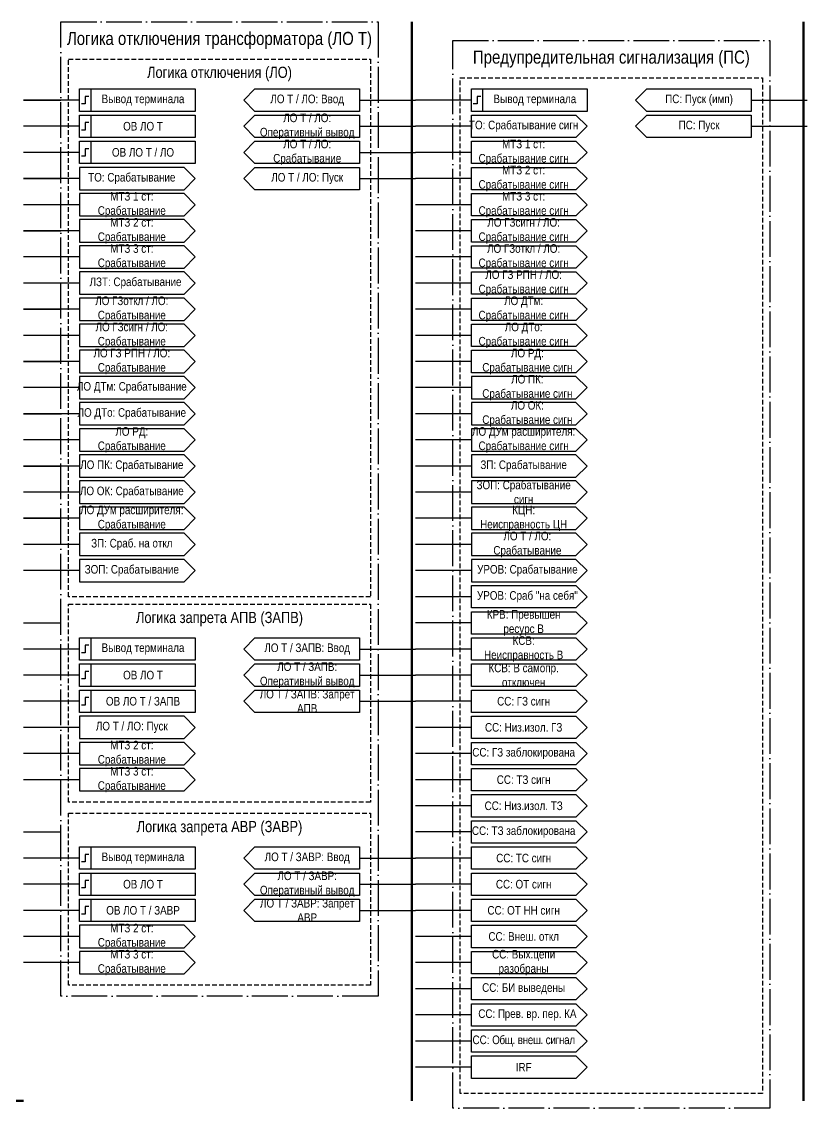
# Model space of a CAD drawing. Header units: millimetres. Extents: x -981 to 1720, y -66 to 612.
# Drawn here: x -678.5 to -468, y -21 to 270 of the extents above; entities that cross this region are included whole.
import ezdxf

# ---------------------------------------------------------------- set-up
doc = ezdxf.new("R2010")
doc.units = ezdxf.units.MM
doc.linetypes.add('ACAD_ISO04W100', pattern=[30, 24, -3, 0, -3])
doc.linetypes.add('штриховая2', pattern=[0.375, 0.25, -0.125])
doc.layers.add('TEXT', color=7, linetype='Continuous', lineweight=25)
doc.layers.add('Основная', color=7, linetype='Continuous')
doc.styles.add('2.5_Gost_RD', font='ARIALN.TTF', dxfattribs={"height": 2.5})
doc.styles.add('3.5_Gost_RD', font='ARIALN.TTF', dxfattribs={"height": 3.5})

msp = doc.modelspace()

# ---------------------------------------------------------------- linework, layer by layer
at = {"lineweight": 100, "ltscale": 100}
for p, q in [((-574, 270), (-574, -19)), ((-469, 270), (-469, -19)), ((-929, -19), (-678, -19))]:
    msp.add_line(p, q, dxfattribs=at)
at = {"ltscale": 100}
for p, q in [((-663, 249), (-678, 249)), ((-678, 249), (-668, 249)), ((-588, 249), (-573, 249)), ((-558, 249), (-573, 249)), ((-483, 249), (-468, 249)), ((-663, 242), (-678, 242)), ((-588, 242), (-573, 242)), ((-558, 242), (-573, 242)), ((-483, 242), (-468, 242)), ((-663, 235), (-678, 235)), ((-588, 235), (-573, 235)), ((-558, 235), (-573, 235)), ((-663, 228), (-678, 228)), ((-678, 228), (-668, 228)), ((-588, 228), (-573, 228)), ((-558, 228), (-573, 228)), ((-663, 221), (-678, 221)), ((-558, 221), (-573, 221)), ((-663, 214), (-678, 214)), ((-678, 214), (-668, 214)), ((-558, 214), (-573, 214)), ((-663, 207), (-678, 207)), ((-558, 207), (-573, 207)), ((-663, 200), (-678, 200)), ((-558, 200), (-573, 200)), ((-663, 193), (-678, 193)), ((-678, 193), (-668, 193)), ((-558, 193), (-573, 193)), ((-663, 186), (-678, 186)), ((-558, 186), (-573, 186)), ((-663, 179), (-678, 179)), ((-678, 179), (-668, 179)), ((-558, 179), (-573, 179)), ((-663, 172), (-678, 172)), ((-558, 172), (-573, 172)), ((-663, 165), (-678, 165)), ((-678, 165), (-668, 165)), ((-558, 165), (-573, 165)), ((-663, 158), (-678, 158)), ((-558, 158), (-573, 158)), ((-663, 151), (-678, 151)), ((-678, 151), (-668, 151)), ((-558, 151), (-573, 151)), ((-663, 144), (-678, 144)), ((-558, 144), (-573, 144)), ((-663, 137), (-678, 137)), ((-678, 137), (-668, 137)), ((-558, 137), (-573, 137)), ((-663, 130), (-678, 130)), ((-558, 130), (-573, 130)), ((-663, 123), (-678, 123)), ((-558, 123), (-573, 123)), ((-558, 116), (-573, 116)), ((-678, 109), (-668, 109)), ((-558, 109), (-573, 109)), ((-663, 102), (-678, 102)), ((-588, 102), (-573, 102)), ((-558, 102), (-573, 102)), ((-663, 95), (-678, 95)), ((-588, 95), (-573, 95)), ((-558, 95), (-573, 95)), ((-616, 91), (-619, 88)), ((-663, 88), (-678, 88)), ((-619, 88), (-616, 85)), ((-588, 88), (-573, 88)), ((-558, 88), (-573, 88)), ((-663, 81), (-678, 81)), ((-558, 81), (-573, 81)), ((-663, 74), (-678, 74)), ((-558, 74), (-573, 74)), ((-663, 67), (-678, 67)), ((-558, 67), (-573, 67)), ((-558, 60), (-573, 60)), ((-678, 53), (-668, 53)), ((-558, 53), (-573, 53)), ((-663, 46), (-678, 46)), ((-588, 46), (-573, 46)), ((-558, 46), (-573, 46)), ((-663, 39), (-678, 39)), ((-588, 39), (-573, 39)), ((-558, 39), (-573, 39)), ((-616, 35), (-619, 32)), ((-663, 32), (-678, 32)), ((-619, 32), (-616, 29)), ((-588, 32), (-573, 32)), ((-558, 32), (-573, 32)), ((-663, 25), (-678, 25)), ((-558, 25), (-573, 25)), ((-663, 18), (-678, 18)), ((-558, 18), (-573, 18)), ((-558, 11), (-573, 11)), ((-558, 4), (-573, 4)), ((-558, -3), (-573, -3)), ((-558, -10), (-573, -10))]:
    msp.add_line(p, q, dxfattribs=at)
at = {"color": 251, "linetype": 'ACAD_ISO04W100', "lineweight": 30, "ltscale": 0.4, "true_color": 0x58595b}
for points in [[(-668, 270), (-583, 270), (-583, 9), (-668, 9)], [(-563, 265), (-478, 265), (-478, -21), (-563, -21)]]:
    msp.add_lwpolyline(points, close=True, dxfattribs=at)
at = {"linetype": 'штриховая2', "ltscale": 5}
for points in [[(-666, 260), (-585, 260), (-585, 116), (-666, 116)], [(-561, 255), (-480, 255), (-480, -17), (-561, -17)], [(-666, 114), (-585, 114), (-585, 61), (-666, 61)], [(-666, 58), (-585, 58), (-585, 12), (-666, 12)]]:
    msp.add_lwpolyline(points, close=True, dxfattribs=at)
at = {"ltscale": 100}
for points in [[(-663, 252), (-660, 252), (-660, 246), (-663, 246)], [(-663, 252), (-632, 252), (-632, 246), (-663, 246)], [(-558, 252), (-555, 252), (-555, 246), (-558, 246)], [(-558, 252), (-527, 252), (-527, 246), (-558, 246)], [(-663, 245), (-660, 245), (-660, 239), (-663, 239)], [(-663, 245), (-632, 245), (-632, 239), (-663, 239)], [(-663, 238), (-660, 238), (-660, 232), (-663, 232)], [(-663, 238), (-632, 238), (-632, 232), (-663, 232)], [(-663, 105), (-660, 105), (-660, 99), (-663, 99)], [(-663, 105), (-632, 105), (-632, 99), (-663, 99)], [(-663, 98), (-660, 98), (-660, 92), (-663, 92)], [(-663, 98), (-632, 98), (-632, 92), (-663, 92)], [(-663, 91), (-660, 91), (-660, 85), (-663, 85)], [(-663, 91), (-632, 91), (-632, 85), (-663, 85)], [(-663, 49), (-660, 49), (-660, 43), (-663, 43)], [(-663, 49), (-632, 49), (-632, 43), (-663, 43)], [(-663, 42), (-660, 42), (-660, 36), (-663, 36)], [(-663, 42), (-632, 42), (-632, 36), (-663, 36)], [(-663, 35), (-660, 35), (-660, 29), (-663, 29)], [(-663, 35), (-632, 35), (-632, 29), (-663, 29)]]:
    msp.add_lwpolyline(points, close=True, dxfattribs=at)
for points in [[(-619, 249), (-616, 252), (-588, 252), (-588, 246), (-616, 246), (-619, 249)], [(-514, 249), (-511, 252), (-483, 252), (-483, 246), (-511, 246), (-514, 249)], [(-619, 242), (-616, 245), (-588, 245), (-588, 239), (-616, 239), (-619, 242)], [(-558, 245), (-530, 245), (-527, 242), (-530, 239), (-558, 239), (-558, 245)], [(-514, 242), (-511, 245), (-483, 245), (-483, 239), (-511, 239), (-514, 242)], [(-558, 238), (-530, 238), (-527, 235), (-530, 232), (-558, 232), (-558, 238)], [(-632, 228), (-635, 231), (-663, 231), (-663, 225), (-635, 225), (-632, 228)], [(-558, 231), (-530, 231), (-527, 228), (-530, 225), (-558, 225), (-558, 231)], [(-632, 221), (-635, 224), (-663, 224), (-663, 218), (-635, 218), (-632, 221)], [(-558, 224), (-530, 224), (-527, 221), (-530, 218), (-558, 218), (-558, 224)], [(-632, 214), (-635, 217), (-663, 217), (-663, 211), (-635, 211), (-632, 214)], [(-558, 217), (-530, 217), (-527, 214), (-530, 211), (-558, 211), (-558, 217)], [(-632, 207), (-635, 210), (-663, 210), (-663, 204), (-635, 204), (-632, 207)], [(-558, 210), (-530, 210), (-527, 207), (-530, 204), (-558, 204), (-558, 210)], [(-632, 200), (-635, 203), (-663, 203), (-663, 197), (-635, 197), (-632, 200)], [(-558, 203), (-530, 203), (-527, 200), (-530, 197), (-558, 197), (-558, 203)], [(-632, 193), (-635, 196), (-663, 196), (-663, 190), (-635, 190), (-632, 193)], [(-558, 196), (-530, 196), (-527, 193), (-530, 190), (-558, 190), (-558, 196)], [(-632, 186), (-635, 189), (-663, 189), (-663, 183), (-635, 183), (-632, 186)], [(-558, 189), (-530, 189), (-527, 186), (-530, 183), (-558, 183), (-558, 189)], [(-632, 179), (-635, 182), (-663, 182), (-663, 176), (-635, 176), (-632, 179)], [(-558, 182), (-530, 182), (-527, 179), (-530, 176), (-558, 176), (-558, 182)], [(-632, 172), (-635, 175), (-663, 175), (-663, 169), (-635, 169), (-632, 172)], [(-527, 172), (-530, 175), (-558, 175), (-558, 169), (-530, 169), (-527, 172)], [(-632, 165), (-635, 168), (-663, 168), (-663, 162), (-635, 162), (-632, 165)], [(-527, 165), (-530, 168), (-558, 168), (-558, 162), (-530, 162), (-527, 165)], [(-632, 158), (-635, 161), (-663, 161), (-663, 155), (-635, 155), (-632, 158)], [(-527, 158), (-530, 161), (-558, 161), (-558, 155), (-530, 155), (-527, 158)], [(-632, 151), (-635, 154), (-663, 154), (-663, 148), (-635, 148), (-632, 151)], [(-527, 151), (-530, 154), (-558, 154), (-558, 148), (-530, 148), (-527, 151)], [(-632, 144), (-635, 147), (-663, 147), (-663, 141), (-635, 141), (-632, 144)], [(-527, 144), (-530, 147), (-558, 147), (-558, 141), (-530, 141), (-527, 144)], [(-632, 137), (-635, 140), (-663, 140), (-663, 134), (-635, 134), (-632, 137)], [(-527, 137), (-530, 140), (-558, 140), (-558, 134), (-530, 134), (-527, 137)], [(-632, 130), (-635, 133), (-663, 133), (-663, 127), (-635, 127), (-632, 130)], [(-527, 130), (-530, 133), (-558, 133), (-558, 127), (-530, 127), (-527, 130)], [(-632, 123), (-635, 126), (-663, 126), (-663, 120), (-635, 120), (-632, 123)], [(-527, 123), (-530, 126), (-558, 126), (-558, 120), (-530, 120), (-527, 123)], [(-558, 119), (-530, 119), (-527, 116), (-530, 113), (-558, 113), (-558, 119)], [(-558, 112), (-530, 112), (-527, 109), (-530, 106), (-558, 106), (-558, 112)], [(-619, 102), (-616, 105), (-588, 105), (-588, 99), (-616, 99), (-619, 102)], [(-558, 105), (-530, 105), (-527, 102), (-530, 99), (-558, 99), (-558, 105)], [(-619, 95), (-616, 98), (-588, 98), (-588, 92), (-616, 92), (-619, 95)], [(-558, 98), (-530, 98), (-527, 95), (-530, 92), (-558, 92), (-558, 98)], [(-619, 88), (-616, 91), (-588, 91), (-588, 85), (-616, 85), (-619, 88)], [(-558, 91), (-530, 91), (-527, 88), (-530, 85), (-558, 85), (-558, 91)], [(-632, 81), (-635, 84), (-663, 84), (-663, 78), (-635, 78), (-632, 81)], [(-558, 84), (-530, 84), (-527, 81), (-530, 78), (-558, 78), (-558, 84)], [(-632, 74), (-635, 77), (-663, 77), (-663, 71), (-635, 71), (-632, 74)], [(-558, 77), (-530, 77), (-527, 74), (-530, 71), (-558, 71), (-558, 77)], [(-632, 67), (-635, 70), (-663, 70), (-663, 64), (-635, 64), (-632, 67)], [(-558, 70), (-530, 70), (-527, 67), (-530, 64), (-558, 64), (-558, 70)], [(-558, 63), (-530, 63), (-527, 60), (-530, 57), (-558, 57), (-558, 63)], [(-558, 56), (-530, 56), (-527, 53), (-530, 50), (-558, 50), (-558, 56)], [(-619, 46), (-616, 49), (-588, 49), (-588, 43), (-616, 43), (-619, 46)], [(-558, 49), (-530, 49), (-527, 46), (-530, 43), (-558, 43), (-558, 49)], [(-619, 39), (-616, 42), (-588, 42), (-588, 36), (-616, 36), (-619, 39)], [(-558, 42), (-530, 42), (-527, 39), (-530, 36), (-558, 36), (-558, 42)], [(-619, 32), (-616, 35), (-588, 35), (-588, 29), (-616, 29), (-619, 32)], [(-558, 35), (-530, 35), (-527, 32), (-530, 29), (-558, 29), (-558, 35)], [(-632, 25), (-635, 28), (-663, 28), (-663, 22), (-635, 22), (-632, 25)], [(-558, 28), (-530, 28), (-527, 25), (-530, 22), (-558, 22), (-558, 28)], [(-632, 18), (-635, 21), (-663, 21), (-663, 15), (-635, 15), (-632, 18)], [(-558, 21), (-530, 21), (-527, 18), (-530, 15), (-558, 15), (-558, 21)], [(-558, 14), (-530, 14), (-527, 11), (-530, 8), (-558, 8), (-558, 14)], [(-558, 7), (-530, 7), (-527, 4), (-530, 1), (-558, 1), (-558, 7)], [(-558, 0), (-530, 0), (-527, -3), (-530, -6), (-558, -6), (-558, 0)], [(-558, -7), (-530, -7), (-527, -10), (-530, -13), (-558, -13), (-558, -7)]]:
    msp.add_lwpolyline(points, dxfattribs=at)
at = {"lineweight": 30, "ltscale": 100}
for points in [[(-660.5, 250), (-661.5, 250), (-661.5, 248), (-662.5, 248)], [(-555.5, 250), (-556.5, 250), (-556.5, 248), (-557.5, 248)], [(-660.5, 243), (-661.5, 243), (-661.5, 241), (-662.5, 241)], [(-660.5, 236), (-661.5, 236), (-661.5, 234), (-662.5, 234)], [(-660.5, 103), (-661.5, 103), (-661.5, 101), (-662.5, 101)], [(-660.5, 96), (-661.5, 96), (-661.5, 94), (-662.5, 94)], [(-660.5, 89), (-661.5, 89), (-661.5, 87), (-662.5, 87)], [(-660.5, 47), (-661.5, 47), (-661.5, 45), (-662.5, 45)], [(-660.5, 40), (-661.5, 40), (-661.5, 38), (-662.5, 38)], [(-660.5, 33), (-661.5, 33), (-661.5, 31), (-662.5, 31)]]:
    msp.add_lwpolyline(points, dxfattribs=at)
at = {"layer": 'Основная', "ltscale": 100}
for points in [[(-588, 238), (-588, 232), (-616, 232), (-619, 235), (-616, 238)], [(-588, 231), (-588, 225), (-616, 225), (-619, 228), (-616, 231)]]:
    msp.add_lwpolyline(points, close=True, dxfattribs=at)

# ---------------------------------------------------------------- texts
at = {"color": 1, "ltscale": 100, "insert": (-625.5, 265), "char_height": 3.5, "width": 85, "attachment_point": 5, "style": '3.5_Gost_RD'}
msp.add_mtext('{\\C30;\\c3639023;Логика отключения трансформатора (ЛО Т)}', dxfattribs=at)
at = {"color": 30, "ltscale": 100, "true_color": 0xef8637, "attachment_point": 5, "style": '3.5_Gost_RD'}
for s, insert, char_height, width in [('Предупредительная сигнализация (ПС)', (-520.5, 260), 3.5, 85), ('Логика отключения (ЛО)', (-625.5, 256), 3, 81), ('Логика запрета АПВ (ЗАПВ)', (-625.5, 110), 3, 81), ('Логика запрета АВР (ЗАВР)', (-625.5, 54), 3, 81)]:
    msp.add_mtext(s, dxfattribs=dict(at, insert=insert, char_height=char_height, width=width))
at = {"color": 0, "ltscale": 100, "char_height": 2.3, "width": 28, "attachment_point": 5, "style": '2.5_Gost_RD'}
for s, insert in [('{\\C256;Вывод терминала}', (-646, 249)), ('{\\C256;УРОВ: Срабатывание}', (-543, 123)), ('{\\C256;УРОВ: Сраб "на себя"}', (-543, 116)), ('{\\C256;Вывод терминала}', (-646, 102)), ('{\\C256;Вывод терминала}', (-646, 46))]:
    msp.add_mtext(s, dxfattribs=dict(at, insert=insert))
at = {"ltscale": 100, "char_height": 2.3, "attachment_point": 5, "style": '2.5_Gost_RD'}
for s, insert, width in [('МТЗ 1 ст: Срабатывание сигн', (-544, 235), 27), ('МТЗ 2 ст: Срабатывание сигн', (-544, 228), 27), ('МТЗ 1 ст: Срабатывание ', (-649, 221), 28), ('МТЗ 3 ст: Срабатывание сигн', (-544, 221), 27), ('МТЗ 2 ст: Срабатывание ', (-649, 214), 28), ('ЛО ГЗсигн / ЛО: Срабатывание сигн', (-544, 214), 28), ('МТЗ 3 ст: Срабатывание ', (-649, 207), 28), ('ЛО ГЗоткл / ЛО: Срабатывание сигн', (-544, 207), 28), ('ЛЗТ: Срабатывание ', (-648, 200), 28), ('ЛО ГЗ РПН / ЛО: Срабатывание сигн', (-544, 200), 28), ('ЛО ДТм: Срабатывание сигн', (-544, 193), 28), ('ЛО ДТо: Срабатывание сигн', (-544, 186), 28), ('ЛО РД: Срабатывание сигн', (-543, 179), 26.9935), ('ЛО ПК: Срабатывание сигн', (-543, 172), 26.3225), ('ЛО ОК: Срабатывание сигн', (-543, 165), 26.3224), ('ЛО ДУм расширителя: Срабатывание сигн', (-544, 158), 28), ('ЛО ПК: Срабатывание', (-649, 151), 26.5331), ('ЛО ОК: Срабатывание', (-649, 144), 26.3606), ('ЛО ДУм расширителя: Срабатывание', (-649, 137), 37.4537), ('КЦН: \\PНеисправность ЦН', (-544, 137), 28), ('СС: ГЗ сигн', (-544, 88), 28), ('СС: Низ.изол. ГЗ', (-544, 81), 28), ('МТЗ 2 ст: Срабатывание ', (-649, 74), 28), ('МТЗ 3 ст: Срабатывание ', (-649, 67), 28), ('СС: ТЗ сигн', (-544, 67), 28), ('СС: Низ.изол. ТЗ', (-544, 60), 28), ('СС: ТС сигн', (-544, 46), 28), ('СС: ОТ сигн', (-544, 39), 28), ('СС: ОТ НН сигн', (-544, 32), 28), ('МТЗ 2 ст: Срабатывание ', (-649, 25), 28), ('СС: Внеш. откл', (-544, 25), 28), ('МТЗ 3 ст: Срабатывание ', (-649, 18), 28), ('СС: Вых.цепи разобраны', (-544, 18), 28), ('СС: БИ выведены', (-544, 11), 28)]:
    msp.add_mtext(s, dxfattribs=dict(at, insert=insert, width=width))
at = {"layer": 'TEXT', "ltscale": 100, "char_height": 2.3, "width": 28, "attachment_point": 5, "style": '2.5_Gost_RD'}
for s, insert in [('ЛО Т / ЛО: Ввод', (-602, 249)), ('Вывод терминала', (-541, 249)), ('ПС: Пуск (имп)', (-497, 249)), ('ЛО Т / ЛО: Оперативный вывод', (-602, 242)), ('ПС: Пуск', (-497, 242)), ('ЛО Т / ЛО: Срабатывание', (-602, 235)), ('ЛО Т / ЛО: Пуск', (-602, 228)), ('ЛО ГЗоткл / ЛО: Срабатывание', (-649, 193)), ('ЛО ГЗсигн / ЛО: Срабатывание', (-649, 186)), ('ЛО ГЗ РПН / ЛО: Срабатывание', (-649, 179)), ('ЗП: Сраб. на откл', (-649, 130)), ('ЛО Т / ЛО: Срабатывание', (-543, 130)), ('ЗОП: Срабатывание', (-649, 123)), ('ЛО Т / ЗАПВ: Ввод', (-602, 102)), ('ЛО Т / ЗАПВ: Оперативный вывод', (-602, 95)), ('ЛО Т / ЗАПВ: Запрет АПВ', (-602, 88)), ('ЛО Т / ЛО: Пуск', (-649, 81)), ('ЛО Т / ЗАВР: Ввод', (-602, 46)), ('ЛО Т / ЗАВР: Оперативный вывод', (-602, 39)), ('ЛО Т / ЗАВР: Запрет АВР', (-602, 32)), ('СС: {\\T0.95;Общ. внеш. сигнал}', (-544, -3))]:
    msp.add_mtext(s, dxfattribs=dict(at, insert=insert))
at = {"layer": 'TEXT', "color": 0, "ltscale": 100, "char_height": 2.3, "attachment_point": 5, "style": '2.5_Gost_RD'}
for s, insert, width in [('{\\C256;ОВ ЛО Т}', (-646, 242), 28), ('{\\C256;ТО: Срабатывание сигн}', (-544, 242), 28), ('{\\C256;ОВ ЛО Т / ЛО}', (-646, 235), 28), ('{\\C256;ЛО ДТм: Срабатывание}', (-649, 172), 28), ('{\\C256;ЛО ДТо: Срабатывание}', (-649, 165), 28), ('{\\C256;ЛО РД: Срабатывание}', (-649, 158), 25.2389), ('{\\C256;ЗП: Срабатывание}', (-544, 151), 28), ('{\\C256;ЗОП: Срабатывание сигн}', (-544, 144), 28), ('{\\C256;КРВ: Превышен ресурс В}', (-544, 109), 28), ('{\\C256;КСВ: \\PНеисправность В}', (-544, 102), 28), ('{\\C256;ОВ ЛО Т}', (-646, 95), 28), ('{\\C256;КСВ: В самопр. отключен}', (-544, 95), 28), ('{\\C256;СС: ГЗ заблокирована}', (-544, 74), 28), ('{\\C256;СС: ТЗ заблокирована}', (-544, 53), 28), ('{\\C256;ОВ ЛО Т}', (-646, 39), 28), ('{\\C256;СС: \\T0.95;П\\T1;рев. вр. пер. КА}', (-543, 4), 28), ('{\\C256;IRF}', (-544, -10), 28)]:
    msp.add_mtext(s, dxfattribs=dict(at, insert=insert, width=width))
at = {"layer": 'Основная', "color": 0, "ltscale": 100, "char_height": 2.3, "width": 28, "attachment_point": 5, "style": '2.5_Gost_RD'}
for s, insert in [('{\\C256;ТО: Срабатывание}', (-649, 228)), ('{\\C256;ОВ ЛО Т / ЗАПВ}', (-646, 88)), ('{\\C256;ОВ ЛО Т / ЗАВР}', (-646, 32))]:
    msp.add_mtext(s, dxfattribs=dict(at, insert=insert))

doc.saveas('drawing.dxf')
